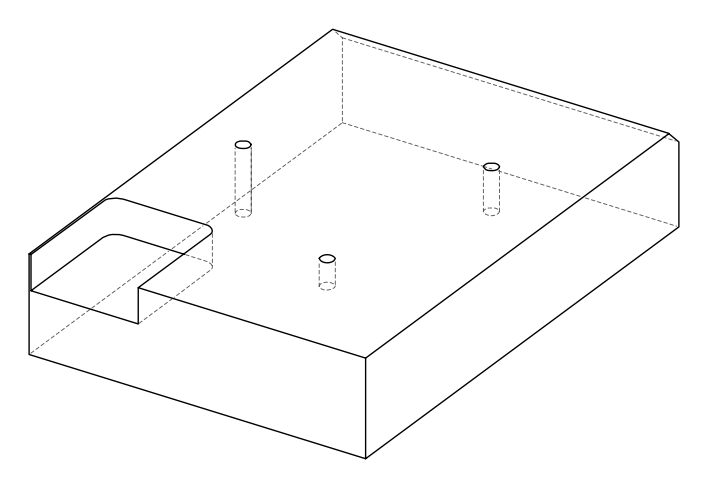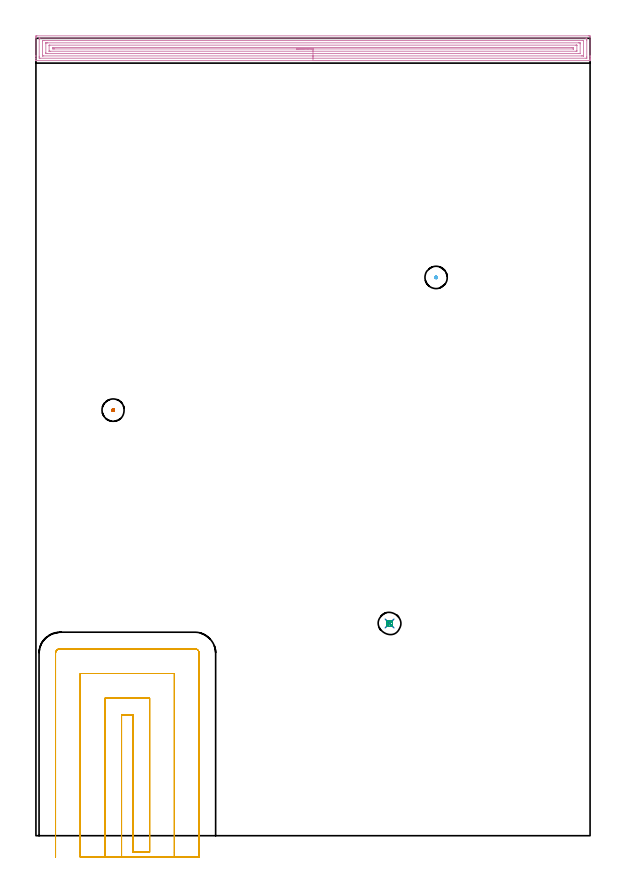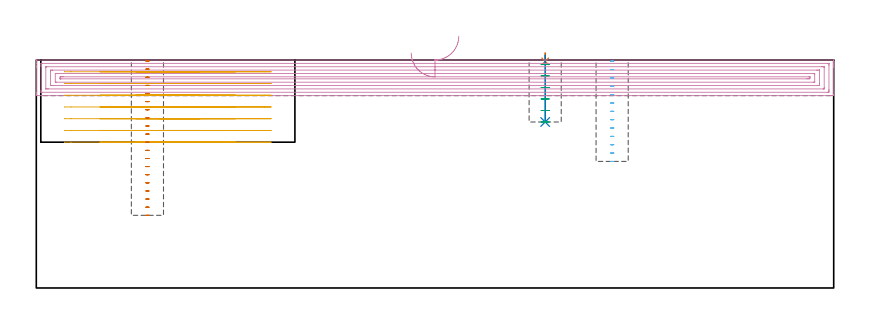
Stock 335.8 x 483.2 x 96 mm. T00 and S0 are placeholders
(PLAN: 7 operations, 5 tool changes, 35.6 min)
(1 SPOT_DRILL | STEP1POCKET | NXT0321_9005460120000 | 0.03 min | 2 mm3)
(2 DRILL_BLIND_HOLE_INTO_CENTER | STEP1POCKET | NXT0301_128 | 0.11 min | 2815 mm3)
(3 MILL_ROUGH_BLIND_HOLE_CONTOUR | STEP1POCKET | NXT0201_010 | Spiral | 0.42 min | 914 mm3)
(4 AREA_MILL | FG_CHAMFER_SURFACE | UGT0205_001 | 16.34 min | 37775 mm3)
(5 MILL_SLOT | SLOT_PARTIAL_RECTANGULAR | UGT0201_094 | Follow Part, ap 5, ae 75% | 17.76 min | 454122 mm3)
(6 MILL_BLIND_HOLE_FROM_SOLID_MATERIAL | STEP1POCKET_1 | NXT0201_011 | Spiral | 0.38 min | 6099 mm3)
(7 MILL_BLIND_HOLE_FROM_SOLID_MATERIAL_1 | STEP1POCKET_2 | NXT0201_011 | Spiral | 0.58 min | 9349 mm3)
(TOOL NXT0321_9005460120000 | NC Spot Drill, 142deg, 12mm, Carbide, Uncoated | D12 PA142 FL30 Z2)
(TOOL NXT0301_128 | Carbide Drill 12mm [861.1-1200-036A1-GP GC34] | D12 PA150 FL37.4 Z2)
(TOOL NXT0201_010 | ENDMILL 10mm [2P460-1000-NA 1630] | D10 FL30 Z6)
(TOOL UGT0205_001 | Chamfer Mill 20 x 3 x 45 deg. | D20 FL50 Z2)
(TOOL UGT0201_094 | End mill 20 mm | D20 FL38 Z4)
(TOOL NXT0201_011 | ENDMILL 12mm [2P460-1200-NA 1630] | D12 FL38 Z6)
(OP 1 SPOT_DRILL)
G17 G21 G94 G90
T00 M6
G54
G17 G0 G90 X214.3 Y128.6 S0 M3
G43 Z106. H0
G94 G81 G98 Z95.419 F250. R99.
G80
M5
M2
(OP 2 DRILL_BLIND_HOLE_INTO_CENTER)
G17 G21 G94 G90
T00 M6
G54
G17 G0 G90 X214.3 Y128.6 S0 M3
G43 Z106. H1
G94 G81 G98 Z69.9 F250. R98.
G80
M5
M2
(OP 3 MILL_ROUGH_BLIND_HOLE_CONTOUR)
G17 G21 G94 G90
T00 M6
G54
G17 G0 G90 X214.3 Y128.6 S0 M3
G43 Z106. H1
Z94.15
G94 G3 X214.891 Y129.759 R0.73 F250.
X213.271 Y130.016 R1.159
X212.884 Y127.571 R1.75
X213.271 Y130.016 R-1.75
X213.078 Y128.794 R0.875
X214.3 Y128.6 R0.875
G0 Z89.3
G3 X214.891 Y129.759 R0.73
X213.271 Y130.016 R1.159
X212.884 Y127.571 R1.75
X213.271 Y130.016 R-1.75
X213.078 Y128.794 R0.875
X214.3 Y128.6 R0.875
G0 Z84.45
G3 X214.891 Y129.759 R0.73
X213.271 Y130.016 R1.159
X212.884 Y127.571 R1.75
X213.271 Y130.016 R-1.75
X213.078 Y128.794 R0.875
X214.3 Y128.6 R0.875
G0 Z79.6
G3 X214.891 Y129.759 R0.73
X213.271 Y130.016 R1.159
X212.884 Y127.571 R1.75
X213.271 Y130.016 R-1.75
X213.078 Y128.794 R0.875
X214.3 Y128.6 R0.875
G0 Z74.75
G3 X214.891 Y129.759 R0.73
X213.271 Y130.016 R1.159
X212.884 Y127.571 R1.75
X213.271 Y130.016 R-1.75
X213.078 Y128.794 R0.875
X214.3 Y128.6 R0.875
G0 Z69.9
G3 X214.891 Y129.759 R0.73
X213.271 Y130.016 R1.159
X212.884 Y127.571 R1.75
X213.271 Y130.016 R-1.75
X213.078 Y128.794 R0.875
X214.3 Y128.6 R0.875
G0 Z106.
M5
M2
(OP 4 AREA_MILL)
G17 G21 G94 G90
T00 M6
G54
G17 G0 G90 X177.9 Y469.7 S1061 M3
G43 Z106. H0
G94 G1 X177.862 Z105.128 F250.
X177.748 Z104.264
X177.559 Z103.412
X177.297 Z102.58
X176.963 Z101.774
X176.56 Z101.
X176.092 Z100.264
X175.56 Z99.572
X174.971 Z98.929
X174.328 Z98.34
X173.636 Z97.808
X172.9 Z97.34
X172.126 Z96.937
X171.32 Z96.603
X170.488 Z96.341
X169.636 Z96.152
X168.772 Z96.038
X167.9 Z96.
X0.157
X0.01 Y469.706 Z95.993
X0. Y470.015 Z95.684
Y471.031 Z94.664
Y472.221 Z93.476
Y472.793 Z92.9
Y483.369 Z82.328
Y483.656 Z82.041
X0.005 Y484.251 Z81.447
X0.01 Y484.692 Z81.006
X0.153 Y484.695 Z81.003
X0.603 Y484.7 Z81.
X334.742
X335.197 Y484.699 Z81.001
X335.647 Y484.695 Z81.003
X335.79 Y484.692 Z81.006
X335.8 Y484.251 Z81.447
Y472.793 Z92.9
Y472.221 Z93.475
Y471.912 Z93.784
Y471.34 Z94.356
Y471.031 Z94.664
Y470.412 Z95.287
Y470.149 Z95.55
Y470.014 Z95.685
X335.79 Y469.706 Z95.993
X335.643 Y469.7 Z96.
X167.9
Y471.114 Z94.586
X2.387 Y471.115 Z94.585
X2.301 Y471.116 Z94.584
X2.025 Y471.121 Z94.579
X2.01 Y471.211 Z94.489
X2.003 Y471.41 Z94.29
X2.001 Y471.912 Z93.788
X2. Y472.294 Z93.406
X2.001 Y482.488 Z83.212
X2.002 Y482.868 Z82.832
X2.01 Y483.252 Z82.448
X2.017 Y483.28 Z82.42
X2.035 Y483.281 Z82.419
X2.084 Y483.284 Z82.416
X2.185 Y483.285 Z82.415
X2.387 Y483.286 Z82.414
X333.413 Y483.285 Z82.415
X333.499 Y483.284 Z82.416
X333.775 Y483.279 Z82.421
X333.79 Y483.189 Z82.511
X333.797 Y482.99 Z82.71
X333.799 Y482.488 Z83.212
X333.8 Y482.106 Z83.594
X333.799 Y471.912 Z93.788
X333.798 Y471.532 Z94.168
X333.79 Y471.148 Z94.552
X333.783 Y471.12 Z94.58
X333.765 Y471.118 Z94.582
X333.716 Y471.116 Z94.584
X333.615 Y471.115 Z94.585
X333.413 Y471.114 Z94.586
X167.9
Y472.528 Z93.172
X4.439 Y472.529 Z93.171
X4.172 Y472.53 Z93.17
X4.083 Y472.532 Z93.168
X4.02 Y472.535 Z93.165
X4.01 Y472.624 Z93.076
X4.004 Y472.793 Z92.907
X4.001 Y472.962 Z92.738
Y481.607 Z84.093
X4.002 Y481.774 Z83.926
X4.008 Y481.832 Z83.868
X4.013 Y481.865 Z83.835
X4.038 Y481.866 Z83.834
X4.172 Y481.869 Z83.831
X4.796 Y481.871 Z83.829
X5.064 Y481.872 Z83.828
X331.36 Y481.871 Z83.829
X331.628 Y481.87 Z83.83
X331.717 Y481.868 Z83.832
X331.78 Y481.865 Z83.835
X331.79 Y481.776 Z83.924
X331.796 Y481.607 Z84.093
X331.799 Y481.438 Z84.262
Y472.793 Z92.907
X331.798 Y472.626 Z93.074
X331.792 Y472.568 Z93.132
X331.787 Y472.535 Z93.165
X331.761 Y472.534 Z93.166
X331.628 Y472.531 Z93.169
X331.004 Y472.529 Z93.171
X330.736 Y472.528 Z93.172
X167.9
Y473.943 Z91.757
X6.848
X6.576 Y473.944 Z91.756
X6.118 Y473.948 Z91.752
X6.014 Y473.95 Z91.75
X6. Y474.556 Z91.144
X6.001 Y480.368 Z85.332
X6.003 Y480.42 Z85.28
X6.007 Y480.445 Z85.255
X6.011 Y480.45 Z85.25
X6.022 Y480.452 Z85.248
X6.229 Y480.456 Z85.244
X6.848 Y480.457 Z85.243
X7.12
X328.952
X329.224 Y480.456 Z85.244
X329.682 Y480.452 Z85.248
X329.786 Y480.45 Z85.25
X329.8 Y479.844 Z85.856
X329.799 Y474.032 Z91.668
X329.797 Y473.98 Z91.72
X329.793 Y473.955 Z91.745
X329.789 Y473.95 Z91.75
X329.778 Y473.948 Z91.752
X329.571 Y473.944 Z91.756
X328.952 Y473.943 Z91.757
X328.68
X167.9
Y475.357 Z90.343
X8.551
X8.388 Y475.358 Z90.342
X8.063 Y475.364 Z90.336
X8.008 Y475.367 Z90.333
X8.005 Y475.374 Z90.326
X8.001 Y475.396 Z90.304
Y478.706 Z86.994
X8.006 Y478.963 Z86.737
X8.01 Y479.034 Z86.666
X8.307 Y479.04 Z86.66
X8.47 Y479.043 Z86.657
X327.249
X327.412 Y479.042 Z86.658
X327.737 Y479.036 Z86.664
X327.792 Y479.033 Z86.667
X327.795 Y479.026 Z86.674
X327.799 Y479.004 Z86.696
Y475.694 Z90.006
X327.794 Y475.437 Z90.263
X327.79 Y475.366 Z90.334
X327.493 Y475.36 Z90.34
X327.33 Y475.357 Z90.343
X167.9
Y476.771 Z88.929
X11.31 Y476.772 Z88.928
X10.849 Y476.773 Z88.927
X10.417 Y476.778 Z88.922
X10.01 Y476.794 Z88.906
X10.007 Y477.2 Z88.5
Y477.606 Z88.094
X10.017 Y477.623 Z88.077
X10.038 Y477.625 Z88.075
X10.092 Y477.628 Z88.072
X10.2 Y477.629 Z88.071
X10.417
X324.49 Y477.628 Z88.072
X324.951 Y477.627 Z88.073
X325.383 Y477.622 Z88.078
X325.79 Y477.606 Z88.094
X325.793 Y477.2 Z88.5
Y476.794 Z88.906
X325.783 Y476.777 Z88.923
X325.762 Y476.775 Z88.925
X325.708 Y476.772 Z88.928
X325.6 Y476.771 Z88.929
X325.383
X167.9
X167.028 Z88.967
X166.164 Z89.081
X165.312 Z89.27
X164.48 Z89.532
X163.674 Z89.866
X162.9 Z90.269
X162.164 Z90.737
X161.472 Z91.268
X160.829 Z91.858
X160.24 Z92.501
X159.708 Z93.193
X159.24 Z93.929
X158.837 Z94.703
X158.503 Z95.509
X158.241 Z96.341
X158.052 Z97.192
X157.938 Z98.057
X157.9 Z98.929
G0 Z106.
M5
M2
(OP 5 MILL_SLOT)
G17 G21 G94 G90
T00 M6
G54
G17 G0 G90 X51.9 Y-13. S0 M3
G43 Z106. H0
Z91.057
G94 G1 Y-10. F250.
Y73.3 F500.
X58.9
Y-10.
X68.9
Y83.3
X41.9
Y-10.
Y-13. F250.
X83.9
Y-10.
Y98.3 F500.
X26.9
Y-10.
Y-13. F250.
X98.9
Y-10.
Y110.6 F500.
G3 X96.2 Y113.3 R2.7
G1 X14.6
G3 X11.9 Y110.6 R2.7
G1 Y-10.
Y-13. F250.
G0 X51.9 Z86.114
G1 Y-10.
Y73.3 F500.
X58.9
Y-10.
X68.9
Y83.3
X41.9
Y-10.
Y-13. F250.
X83.9
Y-10.
Y98.3 F500.
X26.9
Y-10.
Y-13. F250.
X98.9
Y-10.
Y110.6 F500.
G3 X96.2 Y113.3 R2.7
G1 X14.6
G3 X11.9 Y110.6 R2.7
G1 Y-10.
Y-13. F250.
G0 X51.9 Z81.171
G1 Y-10.
Y73.3 F500.
X58.9
Y-10.
X68.9
Y83.3
X41.9
Y-10.
Y-13. F250.
X83.9
Y-10.
Y98.3 F500.
X26.9
Y-10.
Y-13. F250.
X98.9
Y-10.
Y110.6 F500.
G3 X96.2 Y113.3 R2.7
G1 X14.6
G3 X11.9 Y110.6 R2.7
G1 Y-10.
Y-13. F250.
G0 X51.9 Z76.229
G1 Y-10.
Y73.3 F500.
X58.9
Y-10.
X68.9
Y83.3
X41.9
Y-10.
Y-13. F250.
X83.9
Y-10.
Y98.3 F500.
X26.9
Y-10.
Y-13. F250.
X98.9
Y-10.
Y110.6 F500.
G3 X96.2 Y113.3 R2.7
G1 X14.6
G3 X11.9 Y110.6 R2.7
G1 Y-10.
Y-13. F250.
G0 X51.9 Z71.286
G1 Y-10.
Y73.3 F500.
X58.9
Y-10.
X68.9
Y83.3
X41.9
Y-10.
Y-13. F250.
X83.9
Y-10.
Y98.3 F500.
X26.9
Y-10.
Y-13. F250.
X98.9
Y-10.
Y110.6 F500.
G3 X96.2 Y113.3 R2.7
G1 X14.6
G3 X11.9 Y110.6 R2.7
G1 Y-10.
Y-13. F250.
G0 X51.9 Z66.343
G1 Y-10.
Y73.3 F500.
X58.9
Y-10.
X68.9
Y83.3
X41.9
Y-10.
Y-13. F250.
X83.9
Y-10.
Y98.3 F500.
X26.9
Y-10.
Y-13. F250.
X98.9
Y-10.
Y110.6 F500.
G3 X96.2 Y113.3 R2.7
G1 X14.6
G3 X11.9 Y110.6 R2.7
G1 Y-10.
Y-13. F250.
G0 X51.9 Z61.4
G1 Y-10.
Y73.3 F500.
X58.9
Y-10.
X68.9
Y83.3
X41.9
Y-10.
Y-13. F250.
X83.9
Y-10.
Y98.3 F500.
X26.9
Y-10.
Y-13. F250.
X98.9
Y-10.
Y110.6 F500.
G3 X96.2 Y113.3 R2.7
G1 X14.6
G3 X11.9 Y110.6 R2.7
G1 Y-10.
Y-13. F250.
G0 Z106.
M5
M2
(OP 6 MILL_BLIND_HOLE_FROM_SOLID_MATERIAL)
G17 G21 G94 G90
T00 M6
G54
G17 G0 G90 X242.5 Y338.3 S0 M3
G43 Z106. H1
Z95.485
G94 G3 X242.875 Y338.675 R0.375 F250.
X242.5 Y339.05 R0.375
X241.75 Y338.3 R0.75
X242.5 Y339.05 R-0.75
X242.125 Y338.675 R0.375
X242.5 Y338.3 R0.375
G0 Z91.969
G3 X242.875 Y338.675 R0.375
X242.5 Y339.05 R0.375
X241.75 Y338.3 R0.75
X242.5 Y339.05 R-0.75
X242.125 Y338.675 R0.375
X242.5 Y338.3 R0.375
G0 Z88.454
G3 X242.875 Y338.675 R0.375
X242.5 Y339.05 R0.375
X241.75 Y338.3 R0.75
X242.5 Y339.05 R-0.75
X242.125 Y338.675 R0.375
X242.5 Y338.3 R0.375
G0 Z84.938
G3 X242.875 Y338.675 R0.375
X242.5 Y339.05 R0.375
X241.75 Y338.3 R0.75
X242.5 Y339.05 R-0.75
X242.125 Y338.675 R0.375
X242.5 Y338.3 R0.375
G0 Z81.423
G3 X242.875 Y338.675 R0.375
X242.5 Y339.05 R0.375
X241.75 Y338.3 R0.75
X242.5 Y339.05 R-0.75
X242.125 Y338.675 R0.375
X242.5 Y338.3 R0.375
G0 Z77.908
G3 X242.875 Y338.675 R0.375
X242.5 Y339.05 R0.375
X241.75 Y338.3 R0.75
X242.5 Y339.05 R-0.75
X242.125 Y338.675 R0.375
X242.5 Y338.3 R0.375
G0 Z74.392
G3 X242.875 Y338.675 R0.375
X242.5 Y339.05 R0.375
X241.75 Y338.3 R0.75
X242.5 Y339.05 R-0.75
X242.125 Y338.675 R0.375
X242.5 Y338.3 R0.375
G0 Z70.877
G3 X242.875 Y338.675 R0.375
X242.5 Y339.05 R0.375
X241.75 Y338.3 R0.75
X242.5 Y339.05 R-0.75
X242.125 Y338.675 R0.375
X242.5 Y338.3 R0.375
G0 Z67.362
G3 X242.875 Y338.675 R0.375
X242.5 Y339.05 R0.375
X241.75 Y338.3 R0.75
X242.5 Y339.05 R-0.75
X242.125 Y338.675 R0.375
X242.5 Y338.3 R0.375
G0 Z63.846
G3 X242.875 Y338.675 R0.375
X242.5 Y339.05 R0.375
X241.75 Y338.3 R0.75
X242.5 Y339.05 R-0.75
X242.125 Y338.675 R0.375
X242.5 Y338.3 R0.375
G0 Z60.331
G3 X242.875 Y338.675 R0.375
X242.5 Y339.05 R0.375
X241.75 Y338.3 R0.75
X242.5 Y339.05 R-0.75
X242.125 Y338.675 R0.375
X242.5 Y338.3 R0.375
G0 Z56.815
G3 X242.875 Y338.675 R0.375
X242.5 Y339.05 R0.375
X241.75 Y338.3 R0.75
X242.5 Y339.05 R-0.75
X242.125 Y338.675 R0.375
X242.5 Y338.3 R0.375
G0 Z53.3
G3 X242.875 Y338.675 R0.375
X242.5 Y339.05 R0.375
X241.75 Y338.3 R0.75
X242.5 Y339.05 R-0.75
X242.125 Y338.675 R0.375
X242.5 Y338.3 R0.375
G0 Z106.
M5
M2
(OP 7 MILL_BLIND_HOLE_FROM_SOLID_MATERIAL_1)
G17 G21 G94 G90
T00 M6
G54
G17 G0 G90 X46.8 Y257.9 S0 M3
G43 Z106. H1
Z95.58
G94 G3 X47.175 Y258.275 R0.375 F250.
X46.8 Y258.65 R0.375
X46.05 Y257.9 R0.75
X46.8 Y258.65 R-0.75
X46.425 Y258.275 R0.375
X46.8 Y257.9 R0.375
G0 Z92.16
G3 X47.175 Y258.275 R0.375
X46.8 Y258.65 R0.375
X46.05 Y257.9 R0.75
X46.8 Y258.65 R-0.75
X46.425 Y258.275 R0.375
X46.8 Y257.9 R0.375
G0 Z88.74
G3 X47.175 Y258.275 R0.375
X46.8 Y258.65 R0.375
X46.05 Y257.9 R0.75
X46.8 Y258.65 R-0.75
X46.425 Y258.275 R0.375
X46.8 Y257.9 R0.375
G0 Z85.32
G3 X47.175 Y258.275 R0.375
X46.8 Y258.65 R0.375
X46.05 Y257.9 R0.75
X46.8 Y258.65 R-0.75
X46.425 Y258.275 R0.375
X46.8 Y257.9 R0.375
G0 Z81.9
G3 X47.175 Y258.275 R0.375
X46.8 Y258.65 R0.375
X46.05 Y257.9 R0.75
X46.8 Y258.65 R-0.75
X46.425 Y258.275 R0.375
X46.8 Y257.9 R0.375
G0 Z78.48
G3 X47.175 Y258.275 R0.375
X46.8 Y258.65 R0.375
X46.05 Y257.9 R0.75
X46.8 Y258.65 R-0.75
X46.425 Y258.275 R0.375
X46.8 Y257.9 R0.375
G0 Z75.06
G3 X47.175 Y258.275 R0.375
X46.8 Y258.65 R0.375
X46.05 Y257.9 R0.75
X46.8 Y258.65 R-0.75
X46.425 Y258.275 R0.375
X46.8 Y257.9 R0.375
G0 Z71.64
G3 X47.175 Y258.275 R0.375
X46.8 Y258.65 R0.375
X46.05 Y257.9 R0.75
X46.8 Y258.65 R-0.75
X46.425 Y258.275 R0.375
X46.8 Y257.9 R0.375
G0 Z68.22
G3 X47.175 Y258.275 R0.375
X46.8 Y258.65 R0.375
X46.05 Y257.9 R0.75
X46.8 Y258.65 R-0.75
X46.425 Y258.275 R0.375
X46.8 Y257.9 R0.375
G0 Z64.8
G3 X47.175 Y258.275 R0.375
X46.8 Y258.65 R0.375
X46.05 Y257.9 R0.75
X46.8 Y258.65 R-0.75
X46.425 Y258.275 R0.375
X46.8 Y257.9 R0.375
G0 Z61.38
G3 X47.175 Y258.275 R0.375
X46.8 Y258.65 R0.375
X46.05 Y257.9 R0.75
X46.8 Y258.65 R-0.75
X46.425 Y258.275 R0.375
X46.8 Y257.9 R0.375
G0 Z57.96
G3 X47.175 Y258.275 R0.375
X46.8 Y258.65 R0.375
X46.05 Y257.9 R0.75
X46.8 Y258.65 R-0.75
X46.425 Y258.275 R0.375
X46.8 Y257.9 R0.375
G0 Z54.54
G3 X47.175 Y258.275 R0.375
X46.8 Y258.65 R0.375
X46.05 Y257.9 R0.75
X46.8 Y258.65 R-0.75
X46.425 Y258.275 R0.375
X46.8 Y257.9 R0.375
G0 Z51.12
G3 X47.175 Y258.275 R0.375
X46.8 Y258.65 R0.375
X46.05 Y257.9 R0.75
X46.8 Y258.65 R-0.75
X46.425 Y258.275 R0.375
X46.8 Y257.9 R0.375
G0 Z47.7
G3 X47.175 Y258.275 R0.375
X46.8 Y258.65 R0.375
X46.05 Y257.9 R0.75
X46.8 Y258.65 R-0.75
X46.425 Y258.275 R0.375
X46.8 Y257.9 R0.375
G0 Z44.28
G3 X47.175 Y258.275 R0.375
X46.8 Y258.65 R0.375
X46.05 Y257.9 R0.75
X46.8 Y258.65 R-0.75
X46.425 Y258.275 R0.375
X46.8 Y257.9 R0.375
G0 Z40.86
G3 X47.175 Y258.275 R0.375
X46.8 Y258.65 R0.375
X46.05 Y257.9 R0.75
X46.8 Y258.65 R-0.75
X46.425 Y258.275 R0.375
X46.8 Y257.9 R0.375
G0 Z37.44
G3 X47.175 Y258.275 R0.375
X46.8 Y258.65 R0.375
X46.05 Y257.9 R0.75
X46.8 Y258.65 R-0.75
X46.425 Y258.275 R0.375
X46.8 Y257.9 R0.375
G0 Z34.02
G3 X47.175 Y258.275 R0.375
X46.8 Y258.65 R0.375
X46.05 Y257.9 R0.75
X46.8 Y258.65 R-0.75
X46.425 Y258.275 R0.375
X46.8 Y257.9 R0.375
G0 Z30.6
G3 X47.175 Y258.275 R0.375
X46.8 Y258.65 R0.375
X46.05 Y257.9 R0.75
X46.8 Y258.65 R-0.75
X46.425 Y258.275 R0.375
X46.8 Y257.9 R0.375
G0 Z106.
M5
M2
